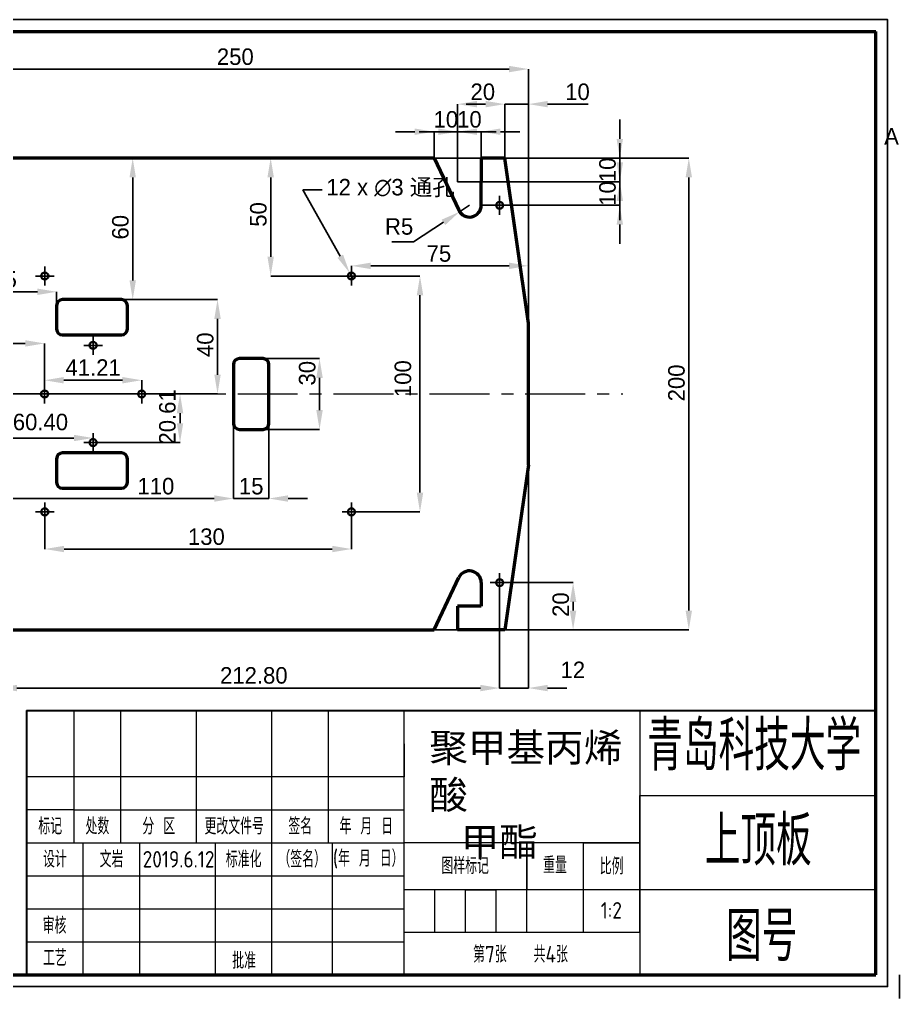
# Model space of a CAD drawing. Header units: millimetres. Extents: x 25 to 594, y 0 to 415.
# Drawn here: x 221 to 594, y 0 to 415 of the extents above; entities that cross this region are included whole.
import ezdxf

# ---------------------------------------------------------------- set-up
doc = ezdxf.new("R2010")
doc.units = ezdxf.units.MM
doc.header["$LTSCALE"] = 2
doc.header["$PDSIZE"] = -1
doc.linetypes.add('CENTERX2', pattern=[20.32, 12.7, -2.54, 2.54, -2.54])
doc.layers.add('1轮廓实线层', color=2, linetype='Continuous')
doc.layers.add('图框', color=7, linetype='Continuous')
for name, color, linetype, lineweight in [('标注层', 7, 'Continuous', 25), ('粗实线层', 7, 'Continuous', 50), ('粗直线', 7, 'Continuous', 50), ('细实线', 3, 'Continuous', 25), ('细实线1', 7, 'Continuous', 25)]:
    doc.layers.add(name, color=color, linetype=linetype, lineweight=lineweight)
doc.styles.add('SLDTEXTSTYLE2', font='')
doc.styles.get("Standard").update_dxf_attribs({"font": ''})
doc.styles.add('国标', font='gbenor.shx', dxfattribs={"bigfont": 'gbcbig.shx'})
doc.styles.get('SLDTEXTSTYLE2').set_extended_font_data('汉仪长仿宋体')
doc.styles.get('Standard').set_extended_font_data('汉仪长仿宋体')
doc.dimstyles.new('ISO-25', dxfattribs={"dimtxt": 2.5, "dimasz": 2.5, "dimexe": 1.25, "dimexo": 0.625, "dimtad": 1, "dimtxsty": 'Standard', "dimcen": 2.5, "dimadec": 0, "dimazin": 0, "dimtfac": 1, "dimtmove": 0, "dimatfit": 3, "dimfxl": 1, "dimarcsym": 0})
doc.dimstyles.new('SLDDIMSTYLE0', dxfattribs={"dimtxt": 7, "dimasz": 8.16, "dimexe": 0, "dimexo": 0.0625, "dimgap": 1.75, "dimtad": 2, "dimrnd": 1e-09, "dimzin": 12, "dimdsep": 46, "dimtxsty": 'SLDTEXTSTYLE2', "dimsah": 1, "dimcen": 0.09, "dimadec": 0, "dimazin": 3, "dimtfac": 1, "dimtofl": 0, "dimtmove": 0, "dimatfit": 3, "dimfxl": 1, "dimfrac": 2, "dimtolj": 1, "dimtzin": 12, "dimarcsym": 0})
doc.dimstyles.new('SLDDIMSTYLE1', dxfattribs={"dimtxt": 7, "dimasz": 8.16, "dimexe": 0, "dimexo": 0.0625, "dimgap": 1.75, "dimtad": 2, "dimrnd": 1e-09, "dimzin": 12, "dimdsep": 46, "dimtxsty": 'SLDTEXTSTYLE2', "dimsah": 1, "dimcen": 0.09, "dimadec": 0, "dimazin": 3, "dimtfac": 1, "dimtmove": 0, "dimatfit": 0, "dimfxl": 1, "dimfrac": 2, "dimtolj": 1, "dimtzin": 12, "dimarcsym": 0})
doc.dimstyles.new('SLDDIMSTYLE4', dxfattribs={"dimtxt": 7, "dimasz": 8.16, "dimexe": 0, "dimexo": 0.0625, "dimgap": 1.75, "dimtad": 0, "dimtih": 1, "dimtoh": 1, "dimrnd": 1e-09, "dimzin": 12, "dimdsep": 46, "dimtxsty": 'SLDTEXTSTYLE2', "dimblk1": 'NONE', "dimsah": 1, "dimcen": 0, "dimadec": 0, "dimazin": 3, "dimtfac": 1, "dimtmove": 0, "dimatfit": 3, "dimldrblk": 'NONE', "dimfxl": 1, "dimfrac": 2, "dimtolj": 1, "dimtzin": 12, "dimarcsym": 0})

# ---------------------------------------------------------------- blocks, each defined once
blk = doc.blocks.new('_D')
at = {"layer": 'Defpoints', "color": 0, "transparency": 16777216}
for p in [(396.71, 356.27), (396.71, 156.27), (504.71, 156.27)]:
    blk.add_point(p, dxfattribs=at)
at = {"layer": '标注层', "color": 0, "lineweight": -2, "transparency": 16777216}
for p, q in [((396.77, 356.27), (504.71, 356.27)), ((504.71, 348.11), (504.71, 164.43)), ((396.77, 156.27), (504.71, 156.27))]:
    blk.add_line(p, q, dxfattribs=at)
at = {"layer": '标注层', "color": 0, "transparency": 16777216}
for points in [[(503.35, 348.11), (506.07, 348.11), (504.71, 356.27)], [(503.35, 164.43), (506.07, 164.43), (504.71, 156.27)]]:
    blk.add_solid(points, dxfattribs=at)
at = {"layer": '标注层', "color": 0, "transparency": 16777216, "insert": (495.96, 260.95), "char_height": 7, "attachment_point": 2, "rotation": 90, "style": 'SLDTEXTSTYLE2'}
blk.add_mtext('\\A1;200', dxfattribs=at)
blk = doc.blocks.new('_D_1')
at = {"layer": 'Defpoints', "color": 0, "transparency": 16777216}
for p in [(436.71, 394.02), (186.71, 336.27), (436.71, 286.27)]:
    blk.add_point(p, dxfattribs=at)
at = {"layer": '标注层', "color": 0, "lineweight": -2, "transparency": 16777216}
for p, q in [((186.71, 336.33), (186.71, 394.02)), ((194.87, 394.02), (428.55, 394.02)), ((436.71, 286.33), (436.71, 394.02))]:
    blk.add_line(p, q, dxfattribs=at)
at = {"layer": '标注层', "color": 0, "transparency": 16777216}
for points in [[(194.87, 395.38), (194.87, 392.66), (186.71, 394.02)], [(428.55, 395.38), (428.55, 392.66), (436.71, 394.02)]]:
    blk.add_solid(points, dxfattribs=at)
at = {"layer": '标注层', "color": 0, "transparency": 16777216, "insert": (312.47, 402.77), "char_height": 7, "attachment_point": 2, "style": 'SLDTEXTSTYLE2'}
blk.add_mtext('\\A1;250', dxfattribs=at)
blk = doc.blocks.new('_D_7')
at = {"layer": 'Defpoints', "color": 0, "transparency": 16777216}
for p in [(311.71, 243.77), (326.71, 243.77), (326.71, 211.94)]:
    blk.add_point(p, dxfattribs=at)
at = {"layer": '标注层', "color": 0, "lineweight": -2, "transparency": 16777216}
for p, q in [((311.71, 243.71), (311.71, 211.94)), ((326.71, 243.71), (326.71, 211.94)), ((303.55, 211.94), (295.39, 211.94)), ((311.71, 211.94), (326.71, 211.94)), ((334.87, 211.94), (343.03, 211.94))]:
    blk.add_line(p, q, dxfattribs=at)
at = {"layer": '标注层', "color": 0, "transparency": 16777216}
for points in [[(303.55, 213.3), (303.55, 210.58), (311.71, 211.94)], [(334.87, 213.3), (334.87, 210.58), (326.71, 211.94)]]:
    blk.add_solid(points, dxfattribs=at)
at = {"layer": '标注层', "color": 0, "transparency": 16777216, "insert": (319.21, 220.69), "char_height": 7, "attachment_point": 2, "style": 'SLDTEXTSTYLE2'}
blk.add_mtext('\\A1;15', dxfattribs=at)
blk = doc.blocks.new('_D_8')
at = {"layer": 'Defpoints', "color": 0, "transparency": 16777216}
for p in [(324.21, 271.27), (324.21, 241.27), (348.17, 241.27)]:
    blk.add_point(p, dxfattribs=at)
at = {"layer": '标注层', "color": 0, "lineweight": -2, "transparency": 16777216}
for p, q in [((324.27, 271.27), (348.17, 271.27)), ((348.17, 263.11), (348.17, 249.43)), ((324.27, 241.27), (348.17, 241.27))]:
    blk.add_line(p, q, dxfattribs=at)
at = {"layer": '标注层', "color": 0, "transparency": 16777216}
for points in [[(346.81, 263.11), (349.53, 263.11), (348.17, 271.27)], [(346.81, 249.43), (349.53, 249.43), (348.17, 241.27)]]:
    blk.add_solid(points, dxfattribs=at)
at = {"layer": '标注层', "color": 0, "transparency": 16777216, "insert": (339.42, 265.07), "char_height": 7, "attachment_point": 2, "rotation": 90, "style": 'SLDTEXTSTYLE2'}
blk.add_mtext('\\A1;30', dxfattribs=at)
blk = doc.blocks.new('_D_9')
at = {"layer": 'Defpoints', "color": 0, "transparency": 16777216}
for p in [(436.71, 379.15), (426.71, 356.27), (436.71, 286.27)]:
    blk.add_point(p, dxfattribs=at)
at = {"layer": '标注层', "color": 0, "lineweight": -2, "transparency": 16777216}
for p, q in [((418.55, 379.15), (410.39, 379.15)), ((426.71, 356.33), (426.71, 379.15)), ((426.71, 379.15), (436.71, 379.15)), ((436.71, 286.33), (436.71, 379.15)), ((444.87, 379.15), (462.02, 379.15))]:
    blk.add_line(p, q, dxfattribs=at)
at = {"layer": '标注层', "color": 0, "transparency": 16777216}
for points in [[(418.55, 380.51), (418.55, 377.79), (426.71, 379.15)], [(444.87, 380.51), (444.87, 377.79), (436.71, 379.15)]]:
    blk.add_solid(points, dxfattribs=at)
at = {"layer": '标注层', "color": 0, "transparency": 16777216, "insert": (457.52, 387.9), "char_height": 7, "attachment_point": 2, "style": 'SLDTEXTSTYLE2'}
blk.add_mtext('\\A1;10', dxfattribs=at)
blk = doc.blocks.new('_D_10')
at = {"layer": 'Defpoints', "color": 0, "transparency": 16777216}
for p in [(406.71, 379.15), (406.71, 356.27), (426.71, 356.27)]:
    blk.add_point(p, dxfattribs=at)
at = {"layer": '标注层', "color": 0, "lineweight": -2, "transparency": 16777216}
for p, q in [((406.71, 356.33), (406.71, 379.15)), ((418.55, 379.15), (414.87, 379.15)), ((426.71, 356.33), (426.71, 379.15))]:
    blk.add_line(p, q, dxfattribs=at)
at = {"layer": '标注层', "color": 0, "transparency": 16777216}
for points in [[(414.87, 380.51), (414.87, 377.79), (406.71, 379.15)], [(418.55, 380.51), (418.55, 377.79), (426.71, 379.15)]]:
    blk.add_solid(points, dxfattribs=at)
at = {"layer": '标注层', "color": 0, "transparency": 16777216, "insert": (417.38, 387.9), "char_height": 7, "attachment_point": 2, "style": 'SLDTEXTSTYLE2'}
blk.add_mtext('\\A1;20', dxfattribs=at)
blk = doc.blocks.new('_D_11')
at = {"layer": 'Defpoints', "color": 0, "transparency": 16777216}
for p in [(426.71, 356.27), (475.47, 356.27), (416.71, 346.27)]:
    blk.add_point(p, dxfattribs=at)
at = {"layer": '标注层', "color": 0, "lineweight": -2, "transparency": 16777216}
for p, q in [((475.47, 364.43), (475.47, 372.59)), ((426.77, 356.27), (475.47, 356.27)), ((475.47, 346.27), (475.47, 356.27)), ((416.77, 346.27), (475.47, 346.27)), ((475.47, 338.11), (475.47, 329.95))]:
    blk.add_line(p, q, dxfattribs=at)
at = {"layer": '标注层', "color": 0, "transparency": 16777216}
for points in [[(474.11, 364.43), (476.83, 364.43), (475.47, 356.27)], [(474.11, 338.11), (476.83, 338.11), (475.47, 346.27)]]:
    blk.add_solid(points, dxfattribs=at)
at = {"layer": '标注层', "color": 0, "transparency": 16777216, "insert": (466.72, 351.27), "char_height": 7, "attachment_point": 2, "rotation": 90, "style": 'SLDTEXTSTYLE2'}
blk.add_mtext('\\A1;10', dxfattribs=at)
blk = doc.blocks.new('_D_12')
at = {"layer": 'Defpoints', "color": 0, "transparency": 16777216}
for p in [(406.71, 367.46), (406.71, 356.27), (416.71, 346.27)]:
    blk.add_point(p, dxfattribs=at)
at = {"layer": '标注层', "color": 0, "lineweight": -2, "transparency": 16777216}
for p, q in [((398.55, 367.46), (390.39, 367.46)), ((406.71, 356.33), (406.71, 367.46)), ((416.71, 367.46), (406.71, 367.46)), ((416.71, 346.33), (416.71, 367.46)), ((424.87, 367.46), (433.03, 367.46))]:
    blk.add_line(p, q, dxfattribs=at)
at = {"layer": '标注层', "color": 0, "transparency": 16777216}
for points in [[(398.55, 368.82), (398.55, 366.1), (406.71, 367.46)], [(424.87, 368.82), (424.87, 366.1), (416.71, 367.46)]]:
    blk.add_solid(points, dxfattribs=at)
at = {"layer": '标注层', "color": 0, "transparency": 16777216, "insert": (411.71, 376.21), "char_height": 7, "attachment_point": 2, "style": 'SLDTEXTSTYLE2'}
blk.add_mtext('\\A1;10', dxfattribs=at)
blk = doc.blocks.new('_D_13')
at = {"layer": 'Defpoints', "color": 0, "transparency": 16777216}
for p in [(416.71, 346.27), (475.47, 346.27), (416.71, 336.27)]:
    blk.add_point(p, dxfattribs=at)
at = {"layer": '标注层', "color": 0, "lineweight": -2, "transparency": 16777216}
for p, q in [((475.47, 354.43), (475.47, 362.59)), ((416.77, 346.27), (475.47, 346.27)), ((475.47, 336.27), (475.47, 346.27)), ((416.77, 336.27), (475.47, 336.27)), ((475.47, 328.11), (475.47, 319.95))]:
    blk.add_line(p, q, dxfattribs=at)
at = {"layer": '标注层', "color": 0, "transparency": 16777216}
for points in [[(474.11, 354.43), (476.83, 354.43), (475.47, 346.27)], [(474.11, 328.11), (476.83, 328.11), (475.47, 336.27)]]:
    blk.add_solid(points, dxfattribs=at)
at = {"layer": '标注层', "color": 0, "transparency": 16777216, "insert": (466.72, 341.27), "char_height": 7, "attachment_point": 2, "rotation": 90, "style": 'SLDTEXTSTYLE2'}
blk.add_mtext('\\A1;10', dxfattribs=at)
blk = doc.blocks.new('_D_15')
at = {"layer": 'Defpoints', "color": 0, "transparency": 16777216}
for p in [(396.71, 367.46), (396.71, 356.27), (406.71, 356.27)]:
    blk.add_point(p, dxfattribs=at)
at = {"layer": '标注层', "color": 0, "lineweight": -2, "transparency": 16777216}
for p, q in [((388.55, 367.46), (380.39, 367.46)), ((396.71, 356.33), (396.71, 367.46)), ((406.71, 367.46), (396.71, 367.46)), ((406.71, 356.33), (406.71, 367.46)), ((414.87, 367.46), (423.03, 367.46))]:
    blk.add_line(p, q, dxfattribs=at)
at = {"layer": '标注层', "color": 0, "transparency": 16777216}
for points in [[(388.55, 368.82), (388.55, 366.1), (396.71, 367.46)], [(414.87, 368.82), (414.87, 366.1), (406.71, 367.46)]]:
    blk.add_solid(points, dxfattribs=at)
at = {"layer": '标注层', "color": 0, "transparency": 16777216, "insert": (401.71, 376.21), "char_height": 7, "attachment_point": 2, "style": 'SLDTEXTSTYLE2'}
blk.add_mtext('\\A1;10', dxfattribs=at)
blk = doc.blocks.new('_D_16')
at = {"layer": 'Defpoints', "color": 0, "transparency": 16777216}
for p in [(360.97, 307.58), (362.44, 304.96)]:
    blk.add_point(p, dxfattribs=at)
at = {"layer": '标注层', "color": 0, "lineweight": -2, "transparency": 16777216}
for p, q in [((349.31, 342.8), (341.15, 342.8)), ((341.15, 342.8), (356.97, 314.69)), ((362.44, 304.96), (360.97, 307.58))]:
    blk.add_line(p, q, dxfattribs=at)
at = {"layer": '标注层', "color": 0, "transparency": 16777216}
blk.add_solid([(358.15, 315.36), (355.78, 314.02), (360.97, 307.58)], dxfattribs=at)
at = {"layer": '标注层', "color": 0, "transparency": 16777216, "insert": (351.06, 347.44), "char_height": 7, "attachment_point": 1, "style": 'SLDTEXTSTYLE2'}
blk.add_mtext('\\A1;12 x ∅3 通孔', dxfattribs=at)
blk = doc.blocks.new('_NONE')
blk = doc.blocks.new('_D_17')
at = {"layer": 'Defpoints', "color": 0, "transparency": 16777216}
for p in [(428.51, 176.27), (426.71, 156.27), (455.66, 156.27)]:
    blk.add_point(p, dxfattribs=at)
at = {"layer": '标注层', "color": 0, "lineweight": -2, "transparency": 16777216}
for p, q in [((428.58, 176.27), (455.66, 176.27)), ((455.66, 168.11), (455.66, 164.43)), ((426.77, 156.27), (455.66, 156.27))]:
    blk.add_line(p, q, dxfattribs=at)
at = {"layer": '标注层', "color": 0, "transparency": 16777216}
for points in [[(454.3, 168.11), (457.02, 168.11), (455.66, 176.27)], [(454.3, 164.43), (457.02, 164.43), (455.66, 156.27)]]:
    blk.add_solid(points, dxfattribs=at)
at = {"layer": '标注层', "color": 0, "transparency": 16777216, "insert": (446.91, 166.96), "char_height": 7, "attachment_point": 2, "rotation": 90, "style": 'SLDTEXTSTYLE2'}
blk.add_mtext('\\A1;20', dxfattribs=at)
blk = doc.blocks.new('_D_18')
at = {"layer": 'Defpoints', "color": 0, "transparency": 16777216}
for p in [(436.71, 226.27), (424.51, 172.27), (436.71, 131.59)]:
    blk.add_point(p, dxfattribs=at)
at = {"layer": '标注层', "color": 0, "lineweight": -2, "transparency": 16777216}
for p, q in [((436.71, 226.21), (436.71, 131.59)), ((424.51, 172.21), (424.51, 131.59)), ((416.35, 131.59), (408.19, 131.59)), ((424.51, 131.59), (436.71, 131.59)), ((444.87, 131.59), (453.03, 131.59))]:
    blk.add_line(p, q, dxfattribs=at)
at = {"layer": '标注层', "color": 0, "transparency": 16777216}
for points in [[(416.35, 132.95), (416.35, 130.23), (424.51, 131.59)], [(444.87, 132.95), (444.87, 130.23), (436.71, 131.59)]]:
    blk.add_solid(points, dxfattribs=at)
at = {"layer": '标注层', "color": 0, "transparency": 16777216, "insert": (455.55, 142.81), "char_height": 7, "attachment_point": 2, "style": 'SLDTEXTSTYLE2'}
blk.add_mtext('\\A1;12', dxfattribs=at)
blk = doc.blocks.new('_D_19')
at = {"layer": 'Defpoints', "color": 0, "transparency": 16777216}
for p in [(211.71, 172.27), (424.51, 172.27), (211.71, 131.59)]:
    blk.add_point(p, dxfattribs=at)
at = {"layer": '标注层', "color": 0, "lineweight": -2, "transparency": 16777216}
for p, q in [((211.71, 172.21), (211.71, 131.59)), ((424.51, 172.21), (424.51, 131.59)), ((416.35, 131.59), (219.87, 131.59))]:
    blk.add_line(p, q, dxfattribs=at)
at = {"layer": '标注层', "color": 0, "transparency": 16777216}
for points in [[(219.87, 132.95), (219.87, 130.23), (211.71, 131.59)], [(416.35, 132.95), (416.35, 130.23), (424.51, 131.59)]]:
    blk.add_solid(points, dxfattribs=at)
at = {"layer": '标注层', "color": 0, "transparency": 16777216, "insert": (320.32, 140.46), "char_height": 7, "attachment_point": 2, "style": 'SLDTEXTSTYLE2'}
blk.add_mtext('\\A1;212.80', dxfattribs=at)
blk = doc.blocks.new('_D_20')
at = {"layer": 'Defpoints', "color": 0, "transparency": 16777216}
for p in [(327.46, 356.27), (396.71, 356.27), (357.71, 306.27)]:
    blk.add_point(p, dxfattribs=at)
at = {"layer": '标注层', "color": 0, "lineweight": -2, "transparency": 16777216}
for p, q in [((396.64, 356.27), (327.46, 356.27)), ((327.46, 314.43), (327.46, 348.11)), ((357.64, 306.27), (327.46, 306.27))]:
    blk.add_line(p, q, dxfattribs=at)
at = {"layer": '标注层', "color": 0, "transparency": 16777216}
for points in [[(326.1, 348.11), (328.82, 348.11), (327.46, 356.27)], [(326.1, 314.43), (328.82, 314.43), (327.46, 306.27)]]:
    blk.add_solid(points, dxfattribs=at)
at = {"layer": '标注层', "color": 0, "transparency": 16777216, "insert": (318.71, 332.38), "char_height": 7, "attachment_point": 2, "rotation": 90, "style": 'SLDTEXTSTYLE2'}
blk.add_mtext('\\A1;50', dxfattribs=at)
blk = doc.blocks.new('_D_21')
at = {"layer": 'Defpoints', "color": 0, "transparency": 16777216}
for p in [(361.71, 310.27), (436.71, 310.59), (436.71, 286.27)]:
    blk.add_point(p, dxfattribs=at)
at = {"layer": '标注层', "color": 0, "lineweight": -2, "transparency": 16777216}
for p, q in [((361.71, 310.33), (361.71, 310.59)), ((369.87, 310.59), (428.55, 310.59)), ((436.71, 286.33), (436.71, 310.59))]:
    blk.add_line(p, q, dxfattribs=at)
at = {"layer": '标注层', "color": 0, "transparency": 16777216}
for points in [[(369.87, 311.95), (369.87, 309.23), (361.71, 310.59)], [(428.55, 311.95), (428.55, 309.23), (436.71, 310.59)]]:
    blk.add_solid(points, dxfattribs=at)
at = {"layer": '标注层', "color": 0, "transparency": 16777216, "insert": (398.79, 319.34), "char_height": 7, "attachment_point": 2, "style": 'SLDTEXTSTYLE2'}
blk.add_mtext('\\A1;75', dxfattribs=at)
blk = doc.blocks.new('_D_22')
at = {"layer": 'Defpoints', "color": 0, "transparency": 16777216}
for p in [(365.71, 306.27), (365.71, 206.27), (390.76, 206.27)]:
    blk.add_point(p, dxfattribs=at)
at = {"layer": '标注层', "color": 0, "lineweight": -2, "transparency": 16777216}
for p, q in [((365.77, 306.27), (390.76, 306.27)), ((390.76, 298.11), (390.76, 214.43)), ((365.77, 206.27), (390.76, 206.27))]:
    blk.add_line(p, q, dxfattribs=at)
at = {"layer": '标注层', "color": 0, "transparency": 16777216}
for points in [[(389.4, 298.11), (392.12, 298.11), (390.76, 306.27)], [(389.4, 214.43), (392.12, 214.43), (390.76, 206.27)]]:
    blk.add_solid(points, dxfattribs=at)
at = {"layer": '标注层', "color": 0, "transparency": 16777216, "insert": (380, 262.76), "char_height": 7, "attachment_point": 2, "rotation": 90, "style": 'SLDTEXTSTYLE2'}
blk.add_mtext('\\A1;100', dxfattribs=at)
blk = doc.blocks.new('_D_23')
at = {"layer": 'Defpoints', "color": 0, "transparency": 16777216}
for p in [(231.71, 202.27), (361.71, 202.27), (231.71, 190.53)]:
    blk.add_point(p, dxfattribs=at)
at = {"layer": '标注层', "color": 0, "lineweight": -2, "transparency": 16777216}
for p, q in [((231.71, 202.21), (231.71, 190.53)), ((361.71, 202.21), (361.71, 190.53)), ((353.55, 190.53), (239.87, 190.53))]:
    blk.add_line(p, q, dxfattribs=at)
at = {"layer": '标注层', "color": 0, "transparency": 16777216}
for points in [[(239.87, 191.89), (239.87, 189.17), (231.71, 190.53)], [(353.55, 191.89), (353.55, 189.17), (361.71, 190.53)]]:
    blk.add_solid(points, dxfattribs=at)
at = {"layer": '标注层', "color": 0, "transparency": 16777216, "insert": (300.2, 199.28), "char_height": 7, "attachment_point": 2, "style": 'SLDTEXTSTYLE2'}
blk.add_mtext('\\A1;130', dxfattribs=at)
blk = doc.blocks.new('_D_24')
at = {"layer": 'Defpoints', "color": 0, "transparency": 16777216}
for p in [(191.71, 306.27), (191.71, 277.7), (231.58, 260.27)]:
    blk.add_point(p, dxfattribs=at)
at = {"layer": '标注层', "color": 0, "lineweight": -2, "transparency": 16777216}
for p, q in [((191.71, 306.21), (191.71, 277.7)), ((223.42, 277.7), (199.87, 277.7)), ((231.58, 260.33), (231.58, 277.7))]:
    blk.add_line(p, q, dxfattribs=at)
at = {"layer": '标注层', "color": 0, "transparency": 16777216}
for points in [[(199.87, 279.06), (199.87, 276.34), (191.71, 277.7)], [(223.42, 279.06), (223.42, 276.34), (231.58, 277.7)]]:
    blk.add_solid(points, dxfattribs=at)
at = {"layer": '标注层', "color": 0, "transparency": 16777216, "insert": (213.19, 289.97), "char_height": 7, "attachment_point": 2, "style": 'SLDTEXTSTYLE2'}
blk.add_mtext('\\A1;40', dxfattribs=at)
blk = doc.blocks.new('_D_25')
at = {"layer": 'Defpoints', "color": 0, "transparency": 16777216}
for p in [(272.79, 262.09), (231.58, 260.27), (272.79, 260.27)]:
    blk.add_point(p, dxfattribs=at)
at = {"layer": '标注层', "color": 0, "lineweight": -2, "transparency": 16777216}
for p, q in [((231.58, 260.33), (231.58, 262.09)), ((239.74, 262.09), (264.63, 262.09)), ((272.79, 260.33), (272.79, 262.09))]:
    blk.add_line(p, q, dxfattribs=at)
at = {"layer": '标注层', "color": 0, "transparency": 16777216}
for points in [[(239.74, 263.45), (239.74, 260.73), (231.58, 262.09)], [(264.63, 263.45), (264.63, 260.73), (272.79, 262.09)]]:
    blk.add_solid(points, dxfattribs=at)
at = {"layer": '标注层', "color": 0, "transparency": 16777216, "insert": (252.19, 270.97), "char_height": 7, "attachment_point": 2, "style": 'SLDTEXTSTYLE2'}
blk.add_mtext('\\A1;41.21', dxfattribs=at)
blk = doc.blocks.new('_D_26')
at = {"layer": 'Defpoints', "color": 0, "transparency": 16777216}
for p in [(150.93, 256.27), (289.03, 256.27), (256.19, 235.66)]:
    blk.add_point(p, dxfattribs=at)
at = {"layer": '标注层', "color": 0, "lineweight": -2, "transparency": 16777216}
for p, q in [((150.99, 256.27), (289.03, 256.27)), ((289.03, 243.82), (289.03, 248.11)), ((256.25, 235.66), (289.03, 235.66))]:
    blk.add_line(p, q, dxfattribs=at)
at = {"layer": '标注层', "color": 0, "transparency": 16777216}
for points in [[(287.67, 248.11), (290.39, 248.11), (289.03, 256.27)], [(287.67, 243.82), (290.39, 243.82), (289.03, 235.66)]]:
    blk.add_solid(points, dxfattribs=at)
at = {"layer": '标注层', "color": 0, "transparency": 16777216, "insert": (280.15, 246.55), "char_height": 7, "attachment_point": 2, "rotation": 90, "style": 'SLDTEXTSTYLE2'}
blk.add_mtext('\\A1;20.61', dxfattribs=at)
blk = doc.blocks.new('_D_27')
at = {"layer": 'Defpoints', "color": 0, "transparency": 16777216}
for p in [(191.71, 237.6), (252.19, 239.66), (191.71, 206.27)]:
    blk.add_point(p, dxfattribs=at)
at = {"layer": '标注层', "color": 0, "lineweight": -2, "transparency": 16777216}
for p, q in [((191.71, 206.33), (191.71, 237.6)), ((244.03, 237.6), (199.87, 237.6)), ((252.19, 239.6), (252.19, 237.6))]:
    blk.add_line(p, q, dxfattribs=at)
at = {"layer": '标注层', "color": 0, "transparency": 16777216}
for points in [[(199.87, 238.96), (199.87, 236.24), (191.71, 237.6)], [(244.03, 238.96), (244.03, 236.24), (252.19, 237.6)]]:
    blk.add_solid(points, dxfattribs=at)
at = {"layer": '标注层', "color": 0, "transparency": 16777216, "insert": (229.86, 247.89), "char_height": 7, "width": 16.4671, "attachment_point": 2, "style": 'SLDTEXTSTYLE2'}
blk.add_mtext('\\A1;60.40', dxfattribs=at)
blk = doc.blocks.new('_D_28')
at = {"layer": 'Defpoints', "color": 0, "transparency": 16777216}
for p in [(191.71, 306.27), (191.71, 299.6), (236.71, 293.77)]:
    blk.add_point(p, dxfattribs=at)
at = {"layer": '标注层', "color": 0, "lineweight": -2, "transparency": 16777216}
for p, q in [((191.71, 306.21), (191.71, 299.6)), ((228.55, 299.6), (199.87, 299.6)), ((236.71, 293.83), (236.71, 299.6))]:
    blk.add_line(p, q, dxfattribs=at)
at = {"layer": '标注层', "color": 0, "transparency": 16777216}
for points in [[(199.87, 300.96), (199.87, 298.24), (191.71, 299.6)], [(228.55, 300.96), (228.55, 298.24), (236.71, 299.6)]]:
    blk.add_solid(points, dxfattribs=at)
at = {"layer": '标注层', "color": 0, "transparency": 16777216, "insert": (214.65, 308.35), "char_height": 7, "attachment_point": 2, "style": 'SLDTEXTSTYLE2'}
blk.add_mtext('\\A1;45', dxfattribs=at)
blk = doc.blocks.new('_D_29')
at = {"layer": 'Defpoints', "color": 0, "transparency": 16777216}
for p in [(196.71, 356.27), (264.21, 296.27), (268.97, 296.27)]:
    blk.add_point(p, dxfattribs=at)
at = {"layer": '标注层', "color": 0, "lineweight": -2, "transparency": 16777216}
for p, q in [((196.77, 356.27), (268.97, 356.27)), ((268.97, 348.11), (268.97, 304.43)), ((264.27, 296.27), (268.97, 296.27))]:
    blk.add_line(p, q, dxfattribs=at)
at = {"layer": '标注层', "color": 0, "transparency": 16777216}
for points in [[(267.61, 348.11), (270.33, 348.11), (268.97, 356.27)], [(267.61, 304.43), (270.33, 304.43), (268.97, 296.27)]]:
    blk.add_solid(points, dxfattribs=at)
at = {"layer": '标注层', "color": 0, "transparency": 16777216, "insert": (260.22, 326.96), "char_height": 7, "attachment_point": 2, "rotation": 90, "style": 'SLDTEXTSTYLE2'}
blk.add_mtext('\\A1;60', dxfattribs=at)
blk = doc.blocks.new('_D_30')
at = {"layer": 'Defpoints', "color": 0, "transparency": 16777216}
for p in [(264.21, 296.27), (150.93, 256.27), (304.93, 256.27)]:
    blk.add_point(p, dxfattribs=at)
at = {"layer": '标注层', "color": 0, "lineweight": -2, "transparency": 16777216}
for p, q in [((264.27, 296.27), (304.93, 296.27)), ((304.93, 288.11), (304.93, 264.43)), ((150.99, 256.27), (304.93, 256.27))]:
    blk.add_line(p, q, dxfattribs=at)
at = {"layer": '标注层', "color": 0, "transparency": 16777216}
for points in [[(303.57, 288.11), (306.29, 288.11), (304.93, 296.27)], [(303.57, 264.43), (306.29, 264.43), (304.93, 256.27)]]:
    blk.add_solid(points, dxfattribs=at)
at = {"layer": '标注层', "color": 0, "transparency": 16777216, "insert": (296.18, 277.14), "char_height": 7, "attachment_point": 2, "rotation": 90, "style": 'SLDTEXTSTYLE2'}
blk.add_mtext('\\A1;40', dxfattribs=at)
blk = doc.blocks.new('_D_32')
at = {"layer": 'Defpoints', "color": 0, "transparency": 16777216}
for p in [(201.71, 243.77), (311.71, 243.77), (311.71, 211.94)]:
    blk.add_point(p, dxfattribs=at)
at = {"layer": '标注层', "color": 0, "lineweight": -2, "transparency": 16777216}
for p, q in [((201.71, 243.71), (201.71, 211.94)), ((311.71, 243.71), (311.71, 211.94)), ((209.87, 211.94), (303.55, 211.94))]:
    blk.add_line(p, q, dxfattribs=at)
at = {"layer": '标注层', "color": 0, "transparency": 16777216}
for points in [[(209.87, 213.3), (209.87, 210.58), (201.71, 211.94)], [(303.55, 213.3), (303.55, 210.58), (311.71, 211.94)]]:
    blk.add_solid(points, dxfattribs=at)
at = {"layer": '标注层', "color": 0, "transparency": 16777216, "insert": (278.8, 220.69), "char_height": 7, "attachment_point": 2, "style": 'SLDTEXTSTYLE2'}
blk.add_mtext('\\A1;110', dxfattribs=at)
blk = doc.blocks.new('SW_CENTERMARKSYMBOL_2')
at = {"layer": '图框', "color": 0}
for p, q in [((-2.5, 0), (-4, 0)), ((0, 0), (-2.5, 0)), ((0, 2.5), (0, 4)), ((0, 0), (0, 2.5)), ((0, 0), (2.5, 0)), ((0, 0), (0, -2.5)), ((2.5, 0), (4, 0)), ((0, -2.5), (0, -4))]:
    blk.add_line(p, q, dxfattribs=at)
blk = doc.blocks.new('SW_CENTERMARKSYMBOL_3')
at = {"layer": '图框', "color": 0}
for p, q in [((-2.5, 0), (-4, 0)), ((0, 0), (-2.5, 0)), ((0, 2.5), (0, 4)), ((0, 0), (0, 2.5)), ((0, 0), (2.5, 0)), ((0, 0), (0, -2.5)), ((2.5, 0), (4, 0)), ((0, -2.5), (0, -4))]:
    blk.add_line(p, q, dxfattribs=at)
blk = doc.blocks.new('SW_CENTERMARKSYMBOL_4')
at = {"layer": '图框', "color": 0}
for p, q in [((-2.5, 0), (-4, 0)), ((0, 0), (-2.5, 0)), ((0, 2.5), (0, 4)), ((0, 0), (0, 2.5)), ((0, 0), (2.5, 0)), ((0, 0), (0, -2.5)), ((2.5, 0), (4, 0)), ((0, -2.5), (0, -4))]:
    blk.add_line(p, q, dxfattribs=at)
blk = doc.blocks.new('SW_CENTERMARKSYMBOL_5')
at = {"layer": '图框', "color": 0}
for p, q in [((-2.5, 0), (-4, 0)), ((0, 0), (-2.5, 0)), ((0, 2.5), (0, 4)), ((0, 0), (0, 2.5)), ((0, 0), (2.5, 0)), ((0, 0), (0, -2.5)), ((2.5, 0), (4, 0)), ((0, -2.5), (0, -4))]:
    blk.add_line(p, q, dxfattribs=at)
blk = doc.blocks.new('SW_CENTERMARKSYMBOL_6')
at = {"layer": '图框', "color": 0}
for p, q in [((-2.5, 0), (-4, 0)), ((0, 0), (-2.5, 0)), ((0, 2.5), (0, 4)), ((0, 0), (0, 2.5)), ((0, 0), (2.5, 0)), ((0, 0), (0, -2.5)), ((2.5, 0), (4, 0)), ((0, -2.5), (0, -4))]:
    blk.add_line(p, q, dxfattribs=at)
blk = doc.blocks.new('SW_CENTERMARKSYMBOL_7')
at = {"layer": '图框', "color": 0}
for p, q in [((-2.5, 0), (-4, 0)), ((0, 0), (-2.5, 0)), ((0, 2.5), (0, 4)), ((0, 0), (0, 2.5)), ((0, 0), (2.5, 0)), ((0, 0), (0, -2.5)), ((2.5, 0), (4, 0)), ((0, -2.5), (0, -4))]:
    blk.add_line(p, q, dxfattribs=at)
blk = doc.blocks.new('SW_CENTERMARKSYMBOL_8')
at = {"layer": '图框', "color": 0}
for p, q in [((-2.5, 0), (-4, 0)), ((0, 0), (-2.5, 0)), ((0, 2.5), (0, 4)), ((0, 0), (0, 2.5)), ((0, 0), (2.5, 0)), ((0, 0), (0, -2.5)), ((2.5, 0), (4, 0)), ((0, -2.5), (0, -4))]:
    blk.add_line(p, q, dxfattribs=at)
blk = doc.blocks.new('SW_CENTERMARKSYMBOL_9')
at = {"layer": '图框', "color": 0}
for p, q in [((-2.5, 0), (-4, 0)), ((0, 0), (-2.5, 0)), ((0, 2.5), (0, 4)), ((0, 0), (0, 2.5)), ((0, 0), (2.5, 0)), ((0, 0), (0, -2.5)), ((2.5, 0), (4, 0)), ((0, -2.5), (0, -4))]:
    blk.add_line(p, q, dxfattribs=at)
blk = doc.blocks.new('SW_CENTERMARKSYMBOL_10')
at = {"layer": '图框', "color": 0}
for p, q in [((-2.5, 0), (-4, 0)), ((0, 0), (-2.5, 0)), ((0, 2.5), (0, 4)), ((0, 0), (0, 2.5)), ((0, 0), (2.5, 0)), ((0, 0), (0, -2.5)), ((2.5, 0), (4, 0)), ((0, -2.5), (0, -4))]:
    blk.add_line(p, q, dxfattribs=at)
blk = doc.blocks.new('SW_CENTERMARKSYMBOL_11')
at = {"layer": '图框', "color": 0}
for p, q in [((-2.5, 0), (-4, 0)), ((0, 0), (-2.5, 0)), ((0, 2.5), (0, 4)), ((0, 0), (0, 2.5)), ((0, 0), (2.5, 0)), ((0, 0), (0, -2.5)), ((0, -2.5), (0, -4)), ((2.5, 0), (4, 0))]:
    blk.add_line(p, q, dxfattribs=at)
blk = doc.blocks.new('*U50')
at = {"layer": '细实线1', "lineweight": 15}
blk.add_line((0, -19), (0, -1), dxfattribs=at)
blk = doc.blocks.new('*U51')
at = {"layer": '细实线1', "color": 0, "linetype": 'ByBlock', "lineweight": -2, "transparency": 16777216}
for p in [(-39, 0), (-26, 0), (-13, 0), (0, 0)]:
    blk.add_blockref('*U50', p, dxfattribs=at)
blk = doc.blocks.new('*D52')
at = {"color": 0, "lineweight": -2, "transparency": 16777216}
for p, q in [((411.71, 336.27), (407.53, 333.52)), ((388.05, 320.71), (400.71, 329.04)), ((378.79, 320.71), (388.05, 320.71))]:
    blk.add_line(p, q, dxfattribs=at)
at = {"color": 0, "transparency": 16777216}
blk.add_solid([(399.96, 330.17), (401.46, 327.9), (407.53, 333.52)], dxfattribs=at)
at = {"layer": 'Defpoints', "color": 0, "transparency": 16777216}
for p in [(411.71, 336.27), (407.53, 333.52)]:
    blk.add_point(p, dxfattribs=at)
at = {"color": 0, "transparency": 16777216, "insert": (381.9, 327.25), "char_height": 7, "attachment_point": 5}
blk.add_mtext('R5', dxfattribs=at)

msp = doc.modelspace()

# ---------------------------------------------------------------- linework, layer by layer
at = {"color": 7, "linetype": 'Continuous', "lineweight": 25}
for p, q in [((406.706423, 346.270695), (406.706423, 356.270693)), ((426.706426, 356.270693), (406.706423, 356.270693)), ((416.706421, 346.270695), (406.706423, 346.270695)), ((406.706423, 156.27069), (426.706426, 156.27069))]:
    msp.add_line(p, q, dxfattribs=at)
for p, q in [((224, 10), (224, 104.069865)), ((224.000001, 10), (224.000001, 80.918352)), ((584, 10), (224, 10)), ((404, 10), (224, 10)), ((584.000001, 10), (224.000001, 10)), ((594.000002, 10), (594.000002, 0))]:
    msp.add_line(p, q)
msp.add_lwpolyline([(25, 415), (589, 415), (589, 5), (25, 5)], close=True)
at = {"color": 7, "linetype": 'Continuous', "lineweight": 35}
for centre in [(424.512804, 336.270691), (231.706424, 306.270691), (361.706424, 306.270691), (252.188177, 276.876852), (231.582016, 256.270691), (272.794337, 256.270691), (252.188177, 235.66453), (231.706424, 206.270691), (361.706424, 206.270691), (424.512804, 176.270691)]:
    msp.add_circle(centre, 1.5, dxfattribs=at)
at = {"layer": '1轮廓实线层', "color": 7}
msp.add_line((224, 122), (584, 122, 0), dxfattribs=at)
at = {"layer": '图框', "linetype": 'CENTERX2', "lineweight": 18}
msp.add_line((150.928509, 256.270691), (476.73196, 256.270691), dxfattribs=at)
at = {"layer": '粗实线层'}
for p, q in [((50, 410), (584, 410)), ((584, 10), (584, 410)), ((396.706425, 356.270693), (196.706422, 356.270693)), ((396.706425, 356.270693), (407.187238, 334.1313)), ((426.706426, 356.270691), (416.706424, 356.270693)), ((416.706424, 356.270693), (416.706424, 346.270695)), ((436.706424, 286.27069), (426.706426, 356.270693)), ((416.706421, 336.270689), (416.706421, 346.270695)), ((436.706424, 226.270692), (436.706424, 286.27069)), ((436.706424, 226.270692), (426.706426, 156.27069)), ((396.706425, 156.27069), (407.187238, 178.410082)), ((416.706421, 176.270693), (416.706421, 166.270687)), ((406.706423, 166.270687), (406.706423, 156.27069)), ((416.706421, 166.270687), (406.706423, 166.270687)), ((196.706422, 156.27069), (396.706425, 156.27069)), ((426.706426, 156.270691), (406.706423, 156.27069)), ((50, 10), (584, 10))]:
    msp.add_line(p, q, dxfattribs=at)
at = {"layer": '粗实线层', "color": 7, "linetype": 'Continuous'}
for p, q in [((264.206424, 296.27069), (239.206426, 296.27069)), ((236.706421, 293.770693), (236.706421, 283.770691)), ((266.706422, 283.770691), (266.706422, 293.770693)), ((239.206426, 281.270691), (264.206424, 281.270691)), ((324.206424, 271.270691), (314.206424, 271.270691)), ((311.706424, 268.770691), (311.706424, 243.770691)), ((326.706424, 243.770691), (326.706424, 268.770691)), ((314.206424, 241.270691), (324.206424, 241.270691)), ((236.706421, 228.770691), (236.706421, 218.77069)), ((264.206424, 231.270691), (239.206426, 231.270691)), ((266.706422, 218.77069), (266.706422, 228.770691)), ((239.206426, 216.270692), (264.206424, 216.270692))]:
    msp.add_line(p, q, dxfattribs=at)
at = {"layer": '粗实线层'}
for centre, start, end in [((411.706424, 336.270691), 205.33293861, 0), ((411.706424, 176.270691), 0, 154.66706139)]:
    msp.add_arc(centre, 5, start, end, dxfattribs=at)
at = {"layer": '粗实线层', "color": 7, "linetype": 'Continuous'}
for centre, start, end in [((239.206424, 293.770691), 90, 180), ((264.206424, 293.770691), 0, 90), ((239.206424, 283.770691), 180, 270), ((264.206424, 283.770691), 270, 0), ((314.206424, 268.770691), 90, 180), ((324.206424, 268.770691), 0, 90), ((314.206424, 243.770691), 180, 270), ((324.206424, 243.770691), 270, 0), ((239.206424, 228.770691), 90, 180), ((264.206424, 228.770691), 0, 90), ((239.206424, 218.770691), 180, 270), ((264.206424, 218.770691), 270, 0)]:
    msp.add_arc(centre, 2.5, start, end, dxfattribs=at)
at = {"layer": '粗直线', "color": 7, "lineweight": 30}
for q in [(224, 10), (584, 122)]:
    msp.add_line((224, 122), q, dxfattribs=at)
at = {"layer": '细实线1', "color": 7, "lineweight": 30}
msp.add_line((224, 122), (584, 122), dxfattribs=at)
at = {"layer": '细实线1', "color": 7, "lineweight": 15}
for p, q in [((244, 122), (244, 66)), ((264, 66), (264, 122)), ((296, 66), (296, 122)), ((328, 66), (328, 122)), ((352, 66), (352, 122)), ((384, 80), (384, 122)), ((484, 122), (484, 10)), ((384, 108), (384, 94)), ((384, 94), (224, 94)), ((484, 46), (484, 86)), ((484, 86), (584, 86)), ((244, 80), (224, 80)), ((244, 80), (264, 80)), ((264, 80), (296, 80)), ((296, 80), (328, 80)), ((328, 80), (352, 80)), ((352, 80), (384, 80)), ((384, 66), (384, 80)), ((224, 66), (384, 66)), ((248, 10), (248, 66)), ((272, 10), (272, 66)), ((304, 10), (304, 66)), ((328, 10), (328, 66)), ((353.6, 10), (353.6, 66)), ((384, 10), (384, 66)), ((484, 66), (384, 66)), ((460, 66), (460, 28)), ((224, 52), (384, 52)), ((484, 46), (384, 46)), ((484, 28), (484, 46)), ((584, 46), (484, 46)), ((224, 38), (384, 38)), ((436, 28), (384, 28)), ((484, 28), (436, 28)), ((224, 24), (384, 24))]:
    msp.add_line(p, q, dxfattribs=at)
at = {"layer": '细实线1', "color": 7}
for p, q in [((436, 46), (436, 65.998426)), ((484, 66), (460, 66)), ((423, 46), (410, 46))]:
    msp.add_line(p, q, dxfattribs=at)

# ---------------------------------------------------------------- block references
at = {"layer": '图框'}
for name, p in [('SW_CENTERMARKSYMBOL_3', (424.512804, 336.270691)), ('SW_CENTERMARKSYMBOL_8', (231.706424, 306.270691)), ('SW_CENTERMARKSYMBOL_10', (361.706424, 306.270691)), ('SW_CENTERMARKSYMBOL_6', (252.188177, 276.876852)), ('SW_CENTERMARKSYMBOL_4', (231.582016, 256.270691)), ('SW_CENTERMARKSYMBOL_7', (272.794337, 256.270691)), ('SW_CENTERMARKSYMBOL_5', (252.188177, 235.66453)), ('SW_CENTERMARKSYMBOL_11', (231.706424, 206.270691)), ('SW_CENTERMARKSYMBOL_9', (361.706424, 206.270691)), ('SW_CENTERMARKSYMBOL_2', (424.512804, 176.270691))]:
    msp.add_blockref(name, p, dxfattribs=at)
at = {"layer": '细实线1', "color": 7}
msp.add_blockref('*U51', (436, 47), dxfattribs=at)

# ---------------------------------------------------------------- texts
at = {"insert": (394.690122, 112.343874), "char_height": 12, "attachment_point": 1}
msp.add_mtext_dynamic_manual_height_columns('聚甲基丙烯酸\\P   甲酯', width=82.78804801, gutter_width=17.5, heights=[0], dxfattribs=at)
at = {"layer": '图框', "insert": (590.640625, 368.994573), "char_height": 7, "attachment_point": 2, "style": 'SLDTEXTSTYLE2'}
msp.add_mtext('A', dxfattribs=at)
at = {"layer": '细实线', "color": 7, "insert": (532.459623, 117.657896), "char_height": 21, "width": 100, "attachment_point": 2, "style": '国标'}
msp.add_mtext('青岛科技大学', dxfattribs=at)
at = {"layer": '细实线1', "color": 7, "attachment_point": 5, "style": '国标'}
for s, width, gutter_width, heights, insert, char_height in [('上顶板', 128.03311585, 110.390483, [0], (534.129146, 66.857856), 21), ('图号', 46.94216122, 110.390483, [15.668356], (535.6505, 26.349069), 21), ('批准', 16.68188512, 446.314114, [0], (316.199297, 16.028391), 7)]:
    msp.add_mtext_dynamic_manual_height_columns(s, width=width, gutter_width=gutter_width, heights=heights, dxfattribs=dict(at, insert=insert, char_height=char_height))
at = {"layer": '细实线1', "color": 7, "char_height": 7, "attachment_point": 5, "style": '国标'}
for s, insert, width in [('标记', (234, 73), 20), ('处数', (254, 73), 20), ('分 区', (280, 73), 32), ('更改文件号', (312, 73), 32), ('签名', (340, 73), 24), ('年 月 日', (368, 73), 32), ('设计', (236, 59), 24), ('文岩', (260.006932, 59), 25.6), ('2019.6.12', (288.412926, 59), 30.4), ('标准化 ', (316, 59), 24), ('（签名）', (340.8, 59), 25.6), ('(年 月 日）', (368.8, 59), 30.4), ('图样标记', (409.901396, 56.204575), 24), ('重量', (448, 56.5), 24), ('比例', (472, 56), 24), ('1:2', (471.872816, 37.333495), 24), ('审核', (235.822842, 30.920101), 24), ('工艺', (235.952772, 17.20724), 19.86582137), ('第7张   共4张', (433.371049, 18.690502), 39.10712036)]:
    msp.add_mtext(s, dxfattribs=dict(at, insert=insert, width=width))

# ---------------------------------------------------------------- dimensions: what is measured, and where the dimension line sits
dim = msp.add_radius_dim(center=(411.706424, 336.270691), mpoint=(407.529259, 333.522729), text='R5', dimstyle='ISO-25', override={"dimtxt": 7, "dimasz": 8.16, "dimexe": 4, "dimexo": 0, "dimgap": 3.048, "dimtih": 1, "dimtoh": 1, "dimzin": 0, "dimadec": 2, "dimtzin": 0})
dim.commit()
dim.dimension.update_dxf_attribs({"geometry": '*D52', "text_midpoint": (381.895467, 327.254234)})
at = {"layer": '标注层'}
for base, p1, p2, dimstyle, picture, middle in [((436.706424, 394.021958), (186.706424, 336.270691), (436.706424, 286.270691), 'SLDDIMSTYLE0', '_D_1', (312.465967, 394.021958)), ((406.706424, 379.150734), (426.706424, 356.270691), (406.706424, 356.270691), 'SLDDIMSTYLE1', '_D_10', (417.38281, 379.150734)), ((436.706424, 379.150734), (426.706424, 356.270691), (436.706424, 286.270691), 'SLDDIMSTYLE1', '_D_9', (457.522578, 379.150734)), ((396.706424, 367.456092), (406.706424, 356.270691), (396.706424, 356.270691), 'SLDDIMSTYLE1', '_D_15', (401.706424, 367.456092)), ((406.706424, 367.456092), (416.706424, 346.270691), (406.706424, 356.270691), 'SLDDIMSTYLE1', '_D_12', (411.706424, 367.456092)), ((436.706424, 310.585506), (361.706424, 310.270691), (436.706424, 286.270691), 'SLDDIMSTYLE0', '_D_21', (398.788673, 310.585506)), ((272.794337, 262.088228), (231.582016, 260.270691), (272.794337, 260.270691), 'SLDDIMSTYLE1', '_D_25', (252.185215, 262.088228))]:
    dim = msp.add_linear_dim(base=base, p1=p1, p2=p2, dimstyle=dimstyle, dxfattribs=at)
    dim.commit()
    dim.dimension.update_dxf_attribs({"geometry": picture, "text_midpoint": middle, "dimtype": 160})
for base, p1, p2, dimstyle, override, picture, middle in [((475.466391, 356.270691), (416.706424, 346.270691), (426.706424, 356.270691), 'SLDDIMSTYLE1', {"dimtad": 3}, '_D_11', (475.466391, 351.270691)), ((475.466391, 346.270691), (416.706424, 336.270691), (416.706424, 346.270691), 'SLDDIMSTYLE1', {"dimtad": 3}, '_D_13', (475.466391, 341.270691)), ((268.972405, 296.270691), (196.706424, 356.270691), (264.206424, 296.270691), 'SLDDIMSTYLE0', {"dimtad": 3}, '_D_29', (268.972405, 326.964785)), ((504.706424, 156.270691), (396.706424, 356.270691), (396.706424, 156.270691), 'SLDDIMSTYLE0', {"dimtad": 3}, '_D', (504.706424, 260.949948)), ((390.757775, 206.270691), (365.706424, 306.270691), (365.706424, 206.270691), 'SLDDIMSTYLE0', {"dimtmove": 1}, '_D_22', (388.754955, 262.762389)), ((304.930658, 256.270691), (264.206424, 296.270691), (150.928509, 256.270691), 'SLDDIMSTYLE0', {"dimtad": 3}, '_D_30', (304.930658, 277.13947)), ((348.165148, 241.270691), (324.206424, 271.270691), (324.206424, 241.270691), 'SLDDIMSTYLE1', {"dimtad": 3}, '_D_8', (348.165148, 265.069716)), ((289.030678, 256.270691), (256.188177, 235.66453), (150.928509, 256.270691), 'SLDDIMSTYLE1', {"dimtad": 3}, '_D_26', (289.030678, 246.5523)), ((455.656224, 156.270691), (428.512804, 176.270691), (426.706424, 156.270691), 'SLDDIMSTYLE1', {"dimtad": 3}, '_D_17', (455.656224, 166.961787))]:
    dim = msp.add_linear_dim(base=base, p1=p1, p2=p2, angle=90, dimstyle=dimstyle, override=override, dxfattribs=at)
    dim.commit()
    dim.dimension.update_dxf_attribs({"geometry": picture, "text_midpoint": middle, "dimtype": 160})
dim = msp.add_linear_dim(base=(327.455664, 356.270691), p1=(357.706424, 306.270691), p2=(396.706424, 356.270691), angle=90, dimstyle='SLDDIMSTYLE0', dxfattribs=at)
dim.commit()
dim.dimension.update_dxf_attribs({"geometry": '_D_20', "text_midpoint": (327.455664, 332.383574), "dimtype": 160})
dim = msp.add_diameter_dim_2p(p1=(362.442087, 304.963481), p2=(360.97076, 307.577901), text='12 x <> 通孔', dimstyle='SLDDIMSTYLE4', dxfattribs=at)
dim.commit()
dim.dimension.update_dxf_attribs({"geometry": '_D_16', "text_midpoint": (372.750927, 342.80427), "dimtype": 163})
for base, p1, p2, dimstyle, picture, middle in [((191.706424, 299.596748), (236.706424, 293.770691), (191.706424, 306.270691), 'SLDDIMSTYLE0', '_D_28', (214.651682, 299.596748)), ((311.706424, 211.935085), (201.706424, 243.770691), (311.706424, 243.770691), 'SLDDIMSTYLE0', '_D_32', (278.79945, 211.935085)), ((326.706424, 211.935085), (311.706424, 243.770691), (326.706424, 243.770691), 'SLDDIMSTYLE1', '_D_7', (319.206424, 211.935085)), ((231.706424, 190.529256), (361.706424, 202.270691), (231.706424, 202.270691), 'SLDDIMSTYLE0', '_D_23', (300.200986, 190.529256))]:
    dim = msp.add_linear_dim(base=base, p1=p1, p2=p2, dimstyle=dimstyle, override={"dimtad": 3}, dxfattribs=at)
    dim.commit()
    dim.dimension.update_dxf_attribs({"geometry": picture, "text_midpoint": middle, "dimtype": 160})
for base, p1, p2, text, dimstyle, override, picture, middle in [((191.706424, 277.702506), (231.582016, 260.270691), (191.706424, 306.270691), '40', 'SLDDIMSTYLE0', {"dimtmove": 2}, '_D_24', (213.194944, 286.466368)), ((191.706424, 237.601743), (252.188177, 239.66453), (191.706424, 206.270691), '60.40', 'SLDDIMSTYLE0', {"dimtad": 3, "dimtmove": 2}, '_D_27', (229.857391, 244.32889)), ((436.706424, 131.585032), (424.512804, 172.270691), (436.706424, 226.270691), '12', 'SLDDIMSTYLE1', {"dimtad": 3, "dimtmove": 2}, '_D_18', (455.547207, 139.312915)), ((211.706424, 131.585032), (424.512804, 172.270691), (211.706424, 172.270691), '212.80', 'SLDDIMSTYLE0', {"dimtad": 3}, '_D_19', (320.321773, 131.585032))]:
    dim = msp.add_linear_dim(base=base, p1=p1, p2=p2, text=text, dimstyle=dimstyle, override=override, dxfattribs=at)
    dim.commit()
    dim.dimension.update_dxf_attribs({"geometry": picture, "text_midpoint": middle, "dimtype": 160})

doc.saveas('drawing.dxf')
